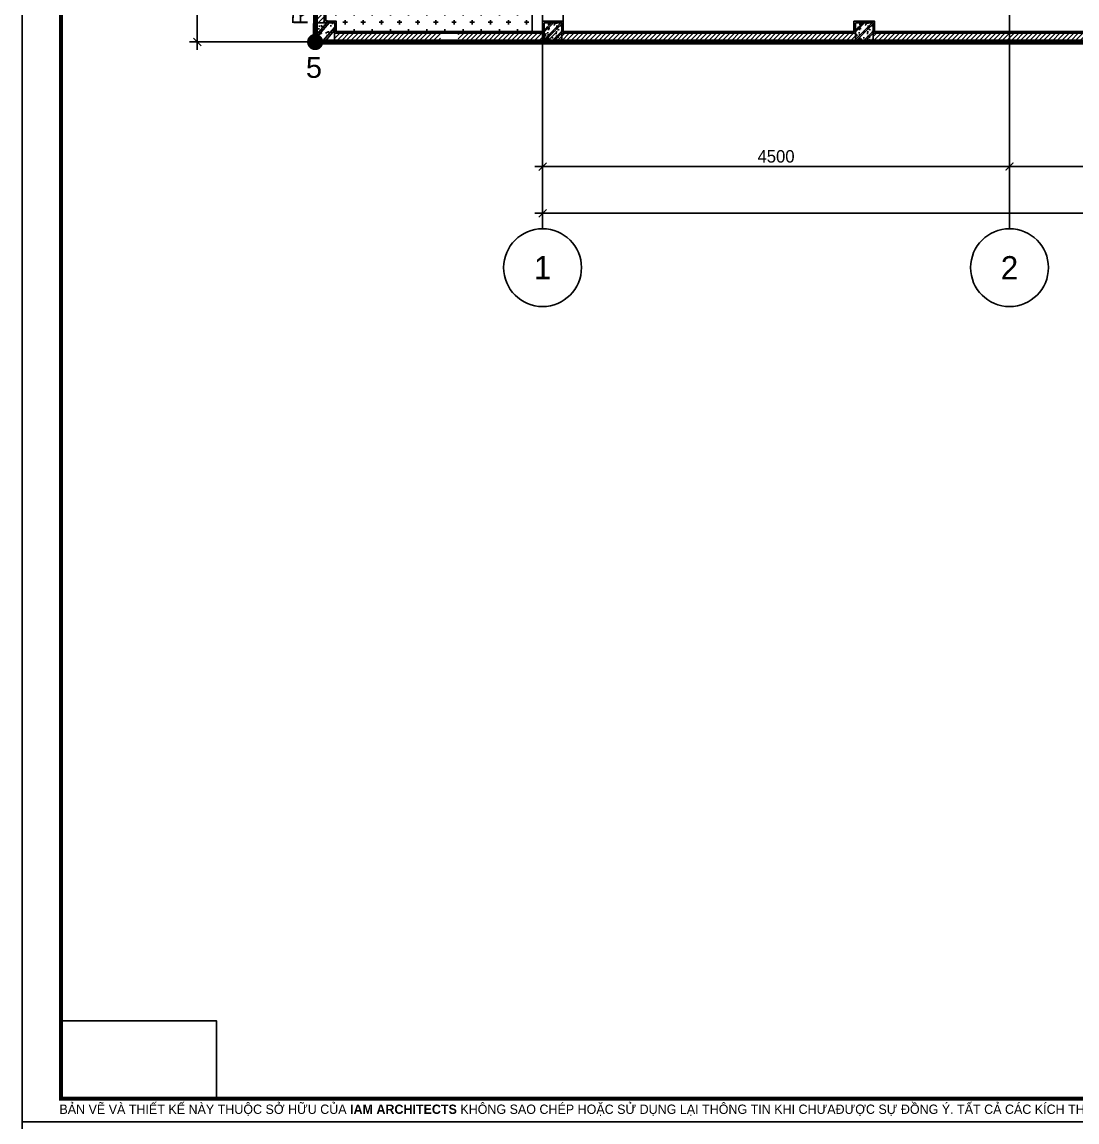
# Model space of a CAD drawing. Header units: inches. Extents: x 1721084 to 1854744, y 225101 to 488646.
# Drawn here: x 1721084 to 1731251, y 351101 to 361703 of the extents above; entities that cross this region are included whole.
import ezdxf
from ezdxf.enums import TextEntityAlignment as Align
from ezdxf.xclip import XClip

# ---------------------------------------------------------------- set-up
doc = ezdxf.new("R2010")
doc.units = ezdxf.units.IN
doc.header["$MEASUREMENT"] = 0
doc.header["$XCLIPFRAME"] = 0
doc.linetypes.add('X-PL-GF$0$X-GRID-T1$0$CENTER2', pattern=[1.125, 0.75, -0.125, 0.125, -0.125])
doc.linetypes.add('X-PL-GF$0$X-PL-GF$0$DASHDOTX2', pattern=[2, 1, -0.5, 0, -0.5])
for name, color, linetype in [('A-ANNO-DIM 100', 252, 'Continuous'), ('I.A.M TITLEBLOCK - A2 -H$0$A-TBLK-TEXT', 250, 'Continuous'), ('X-PL-GF$0$X-GRID-T1$0$A-ANNO-DIM 75', 2, 'Continuous'), ('X-PL-GF$0$X-GRID-T1$0$A-GRID', 9, 'X-PL-GF$0$X-GRID-T1$0$CENTER2'), ('X-PL-GF$0$X-GRID-T1$0$A-GRID-SYMB', 5, 'Continuous'), ('X-PL-GF$0$X-PL-GF$0$A-ANNO-DIM 75', 250, 'Continuous'), ('X-PL-GF$0$X-PL-GF$0$A-ANNO-RNAM', 250, 'Continuous'), ('X-PL-GF$0$X-PL-GF$0$A-FLOR', 250, 'Continuous'), ('X-PL-GF$0$X-PL-GF$0$A-FLOR-COLS-CONC', 250, 'Continuous'), ('X-PL-GF$0$X-PL-GF$0$A-FLOR-PATT', 250, 'Continuous'), ('X-PL-GF$0$X-PL-GF$0$A-FLOR-WALL', 250, 'Continuous'), ('X-PL-GF$0$X-PL-GF$0$A-FLOR-WALL-FNSH', 250, 'Continuous'), ('X-PL-GF$0$X-PL-GF$0$A-LAND-GRAS', 89, 'Continuous'), ('X-PL-GF$0$X-PL-GF$0$A-SECT-PATT', 250, 'Continuous'), ('X-PL-GF$0$X-PL-GF$0$A-XREF', 250, 'Continuous'), ('X-PL-GF$0$X-PL-GF$0$B-RanhHienTrang', 250, 'Continuous')]:
    doc.layers.add(name, color=color, linetype=linetype)
doc.layers.add('X-PL-GF$0$X-PL-GF$0$B-SoHieuDiem', color=250, linetype='Continuous', plot=False)
doc.layers.add('X-PL-GF$0$X-PL-GF$0$B-SoHieuDiem1', color=250, linetype='Continuous', plot=False)
doc.styles.add('I.A.M TITLEBLOCK - A2 -H$0$TITLE BLOCK', font='arial.ttf')
doc.styles.add('X-PL-GF$0$X-GRID-T1$0$HDUNGARC', font='vn_vni.shx')
doc.styles.add('X-PL-GF$0$X-GRID-T1$0$SYMBTEXT', font='VAVON_.TTF')
doc.styles.add('X-PL-GF$0$X-PL-GF$0$HDUNGARC', font='vn_vni.shx')
doc.styles.add('X-PL-GF$0$X-PL-GF$0$SYMBTEXT', font='VAVON_.TTF')
doc.styles.add('X-PL-GF$0$X-PL-GF$0$VHELVEB', font='VHELVEB0.TTF')
doc.dimstyles.new('X-PL-GF$0$X-GRID-T1$0$DIM-75', dxfattribs={"dimscale": 75, "dimtxt": 1.6, "dimasz": 1, "dimexe": 1, "dimexo": 1, "dimgap": 0.5, "dimtad": 1, "dimdec": 0, "dimzin": 0, "dimdsep": 46, "dimtxsty": 'X-PL-GF$0$X-GRID-T1$0$HDUNGARC', "dimblk": 'X-PL-GF$0$X-GRID-T1$0$_ArchTick', "dimcen": 2, "dimdle": 1, "dimclrd": 256, "dimclre": 9, "dimclrt": 3, "dimadec": 0, "dimazin": 0, "dimtfac": 1, "dimtdec": 0, "dimtix": 1, "dimtmove": 2, "dimatfit": 2, "dimfxl": 1, "dimtolj": 1, "dimtzin": 0, "dimarcsym": 2})
doc.dimstyles.new('X-PL-GF$0$X-PL-GF$0$DIM-75', dxfattribs={"dimscale": 75, "dimtxt": 1.8, "dimasz": 1, "dimexe": 1, "dimexo": 1, "dimgap": 0.5, "dimtad": 1, "dimdec": 0, "dimzin": 0, "dimdsep": 46, "dimtxsty": 'X-PL-GF$0$X-PL-GF$0$HDUNGARC', "dimblk": 'X-PL-GF$0$X-PL-GF$0$_ArchTick', "dimcen": 2, "dimdle": 1, "dimclrd": 256, "dimclre": 9, "dimclrt": 3, "dimadec": 0, "dimazin": 0, "dimtfac": 1, "dimtdec": 0, "dimtix": 1, "dimtmove": 2, "dimatfit": 2, "dimfxl": 1, "dimtolj": 1, "dimtzin": 0, "dimarcsym": 2})
pattern_1 = [(45, (0, -797.414), (-22.09709, 22.09709), [])]

# ---------------------------------------------------------------- blocks, each defined once
blk = doc.blocks.new('X-PL-GF$0$X-GRID-T1$0$SYMB-GRID')
blk.add_circle((0, 0), 5)
at = {"color": 2, "style": 'X-PL-GF$0$X-GRID-T1$0$SYMBTEXT', "flags": 4}
blk.add_attdef('NUM', text='', height=3, dxfattribs=at).set_placement((0, 0), align=Align.MIDDLE)
blk = doc.blocks.new('X-PL-GF$0$X-GRID-T1$0$_ArchTick')
at = {"color": 0, "linetype": 'ByBlock', "const_width": 0.15}
blk.add_lwpolyline([(-0.5, -0.48), (0.5, 0.52)], dxfattribs=at)
blk = doc.blocks.new('*D254')
at = {"layer": 'Defpoints', "color": 0, "transparency": 16777216}
for p in [(0, -3750), (4500, -3750), (4500, -4200)]:
    blk.add_point(p, dxfattribs=at)
at = {"layer": 'X-PL-GF$0$X-GRID-T1$0$A-ANNO-DIM 75', "color": 9, "lineweight": -2, "transparency": 16777216}
for p, q in [((0, -3825), (0, -4275)), ((4500, -3825), (4500, -4275))]:
    blk.add_line(p, q, dxfattribs=at)
at = {"layer": 'X-PL-GF$0$X-GRID-T1$0$A-ANNO-DIM 75', "lineweight": -2, "transparency": 16777216}
blk.add_line((-75, -4200), (4575, -4200), dxfattribs=at)
at = {"layer": 'X-PL-GF$0$X-GRID-T1$0$A-ANNO-DIM 75', "lineweight": -2, "transparency": 16777216, "xscale": 75, "yscale": 75, "zscale": 75, "rotation": 180}
blk.add_blockref('X-PL-GF$0$X-GRID-T1$0$_ArchTick', (0, -4200), dxfattribs=at)
at = {"layer": 'X-PL-GF$0$X-GRID-T1$0$A-ANNO-DIM 75', "lineweight": -2, "transparency": 16777216, "xscale": 75, "yscale": 75, "zscale": 75}
blk.add_blockref('X-PL-GF$0$X-GRID-T1$0$_ArchTick', (4500, -4200), dxfattribs=at)
at = {"layer": 'X-PL-GF$0$X-GRID-T1$0$A-ANNO-DIM 75', "color": 3, "transparency": 16777216, "insert": (2250, -4103), "char_height": 120, "attachment_point": 5, "style": 'X-PL-GF$0$X-GRID-T1$0$HDUNGARC'}
blk.add_mtext('\\A1;4500', dxfattribs=at)
blk = doc.blocks.new('*D258')
at = {"layer": 'Defpoints', "color": 0, "transparency": 16777216}
for p in [(0, -3750), (25600, -3750), (25600, -4650)]:
    blk.add_point(p, dxfattribs=at)
at = {"layer": 'X-PL-GF$0$X-GRID-T1$0$A-ANNO-DIM 75', "color": 9, "lineweight": -2, "transparency": 16777216}
for p, q in [((0, -3825), (0, -4725)), ((25600, -3825), (25600, -4725))]:
    blk.add_line(p, q, dxfattribs=at)
at = {"layer": 'X-PL-GF$0$X-GRID-T1$0$A-ANNO-DIM 75', "lineweight": -2, "transparency": 16777216}
blk.add_line((-75, -4650), (25675, -4650), dxfattribs=at)
at = {"layer": 'X-PL-GF$0$X-GRID-T1$0$A-ANNO-DIM 75', "lineweight": -2, "transparency": 16777216, "xscale": 75, "yscale": 75, "zscale": 75, "rotation": 180}
blk.add_blockref('X-PL-GF$0$X-GRID-T1$0$_ArchTick', (0, -4650), dxfattribs=at)
at = {"layer": 'X-PL-GF$0$X-GRID-T1$0$A-ANNO-DIM 75', "lineweight": -2, "transparency": 16777216, "xscale": 75, "yscale": 75, "zscale": 75}
blk.add_blockref('X-PL-GF$0$X-GRID-T1$0$_ArchTick', (25600, -4650), dxfattribs=at)
at = {"layer": 'X-PL-GF$0$X-GRID-T1$0$A-ANNO-DIM 75', "color": 3, "transparency": 16777216, "insert": (12800, -4553), "char_height": 120, "attachment_point": 5, "style": 'X-PL-GF$0$X-GRID-T1$0$HDUNGARC'}
blk.add_mtext('\\A1;25600', dxfattribs=at)
blk = doc.blocks.new('*D268')
at = {"layer": 'Defpoints', "color": 0, "transparency": 16777216}
for p in [(4500, -3750), (8700, -3750), (4500, -4200)]:
    blk.add_point(p, dxfattribs=at)
at = {"layer": 'X-PL-GF$0$X-GRID-T1$0$A-ANNO-DIM 75', "color": 9, "lineweight": -2, "transparency": 16777216}
for p, q in [((4500, -3825), (4500, -4275)), ((8700, -3825), (8700, -4275))]:
    blk.add_line(p, q, dxfattribs=at)
at = {"layer": 'X-PL-GF$0$X-GRID-T1$0$A-ANNO-DIM 75', "lineweight": -2, "transparency": 16777216}
blk.add_line((8775, -4200), (4425, -4200), dxfattribs=at)
at = {"layer": 'X-PL-GF$0$X-GRID-T1$0$A-ANNO-DIM 75', "lineweight": -2, "transparency": 16777216, "xscale": 75, "yscale": 75, "zscale": 75, "rotation": 180}
blk.add_blockref('X-PL-GF$0$X-GRID-T1$0$_ArchTick', (4500, -4200), dxfattribs=at)
at = {"layer": 'X-PL-GF$0$X-GRID-T1$0$A-ANNO-DIM 75', "lineweight": -2, "transparency": 16777216, "xscale": 75, "yscale": 75, "zscale": 75}
blk.add_blockref('X-PL-GF$0$X-GRID-T1$0$_ArchTick', (8700, -4200), dxfattribs=at)
at = {"layer": 'X-PL-GF$0$X-GRID-T1$0$A-ANNO-DIM 75', "color": 3, "transparency": 16777216, "insert": (6600, -4103), "char_height": 120, "attachment_point": 5, "style": 'X-PL-GF$0$X-GRID-T1$0$HDUNGARC'}
blk.add_mtext('\\A1;4200', dxfattribs=at)
blk = doc.blocks.new('X-PL-GF$0$X-PL-GF$0$RANH DAT')
at = {"color": 20, "linetype": 'X-PL-GF$0$X-PL-GF$0$DASHDOTX2', "ltscale": 4, "const_width": 50}
blk.add_lwpolyline([(-11627, -102), (-11627, -102), (0, 0), (992, 14374), (-5111, 14734), (-10634, 15060), (-41580, 16886), (-41828, -102), (-17867, -102), (-11627, -102)], dxfattribs=at)
at = {"layer": 'X-PL-GF$0$X-PL-GF$0$B-SoHieuDiem1', "const_width": 78.4}
blk.add_lwpolyline([(-41867, -100, 1), (-41789, -105, 1)], format="xyb", close=True, dxfattribs=at)
at = {"layer": 'X-PL-GF$0$X-PL-GF$0$A-ANNO-RNAM', "insert": (-41967, 574), "char_height": 150, "width": 5649.76, "attachment_point": 5, "rotation": 89, "style": 'X-PL-GF$0$X-PL-GF$0$SYMBTEXT'}
blk.add_mtext('RANH ÑAÁT', dxfattribs=at)
at = {"layer": 'X-PL-GF$0$X-PL-GF$0$B-SoHieuDiem', "style": 'X-PL-GF$0$X-PL-GF$0$VHELVEB'}
blk.add_text('5', height=200, dxfattribs=at).set_placement((-41917, -448))
blk = doc.blocks.new('X-PL-GF$0$X-PL-GF$0$_ArchTick')
at = {"color": 0, "linetype": 'ByBlock', "const_width": 0.15}
blk.add_lwpolyline([(-0.5, -0.48), (0.5, 0.52)], dxfattribs=at)
blk = doc.blocks.new('*D693')
at = {"layer": 'Defpoints', "color": 0, "transparency": 16777216}
for p in [(-3329, -1000), (-2174, -1000), (-2191, -3000)]:
    blk.add_point(p, dxfattribs=at)
at = {"layer": 'X-PL-GF$0$X-PL-GF$0$A-ANNO-DIM 75', "lineweight": -2, "transparency": 16777216}
blk.add_line((-3329, -3075), (-3329, -925), dxfattribs=at)
at = {"layer": 'X-PL-GF$0$X-PL-GF$0$A-ANNO-DIM 75', "color": 9, "lineweight": -2, "transparency": 16777216}
for p, q in [((-2249, -1000), (-3404, -1000)), ((-2266, -3000), (-3404, -3000))]:
    blk.add_line(p, q, dxfattribs=at)
at = {"layer": 'X-PL-GF$0$X-PL-GF$0$A-ANNO-DIM 75', "lineweight": -2, "transparency": 16777216, "xscale": 75, "yscale": 75, "zscale": 75}
for p, rotation in [((-3329, -1000), 90), ((-3329, -3000), 270)]:
    blk.add_blockref('X-PL-GF$0$X-PL-GF$0$_ArchTick', p, dxfattribs=dict(at, rotation=rotation))
at = {"layer": 'X-PL-GF$0$X-PL-GF$0$A-ANNO-DIM 75', "color": 3, "transparency": 16777216, "insert": (-3434, -2000), "char_height": 135, "attachment_point": 5, "rotation": 90, "style": 'X-PL-GF$0$X-PL-GF$0$HDUNGARC'}
blk.add_mtext('\\A1;2000', dxfattribs=at)
blk = doc.blocks.new('I.A.M TITLEBLOCK - A2 -H')
at = {"const_width": 0.5}
blk.add_lwpolyline([(5, 3), (592, 3), (590, 417), (5, 417)], close=True, dxfattribs=at)
at = {"layer": 'Defpoints'}
blk.add_lwpolyline([(0, 420), (594, 420), (594, 0), (0, 0)], close=True, dxfattribs=at)
at = {"layer": 'Defpoints', "color": 8}
blk.add_lwpolyline([(5, 3), (25, 3), (25, 13), (5, 13)], close=True, dxfattribs=at)
at = {"layer": 'I.A.M TITLEBLOCK - A2 -H$0$A-TBLK-TEXT', "color": 2, "lineweight": 0, "insert": (4.81, 2.24), "char_height": 1.2, "width": 216.8663, "attachment_point": 1, "style": 'I.A.M TITLEBLOCK - A2 -H$0$TITLE BLOCK'}
blk.add_mtext('\\pt1.8;{\\fVNI-Avo|b0|i0|c0|p2;BAÛN VEÕ VAØ THIEÁT KEÁ NAØY THUOÄC SÔÛ HÖÕU CUÛA \\fVNI-Avo|b1|i0|c0|p2;IAM ARCHITECTS\\fVNI-Avo|b0|i0|c0|p2; KHOÂNG SAO CHEÙP HOAËC SÖÛ DUÏNG LAÏI THOÂNG TIN KHI CHÖAÑÖÔÏC SÖÏ ÑOÀNG YÙ. TAÁT CAÛ CAÙC KÍCH THÖÔÙC TREÂN BAÛN VEÕ PHAÛI ÑÖÔÏC KIEÅM TRA THÖÏC TEÁ TAÏI COÂNG TRÖÔØNG TRÖÔÙC KHI THI COÂNG.}', dxfattribs=at)
blk = doc.blocks.new('X-PL-GF$0$X-GRID-T1')
at = {"layer": 'X-PL-GF$0$X-GRID-T1$0$A-GRID', "ltscale": 8}
for p, q in [((0, 15788.2), (0, -4800)), ((4500, 15788.2), (4500, -4800))]:
    blk.add_line(p, q, dxfattribs=at)
at = {"layer": 'X-PL-GF$0$X-GRID-T1$0$A-GRID-SYMB'}
ref = blk.add_blockref('X-PL-GF$0$X-GRID-T1$0$SYMB-GRID', (0, -5175), dxfattribs=dict(at, xscale=75, yscale=75, zscale=75))
ref.add_attrib('NUM', '1', dxfattribs={"layer": '0', "color": 2, "height": 225, "style": 'X-PL-GF$0$X-GRID-T1$0$SYMBTEXT'}).set_placement((0, -5175), align=Align.MIDDLE)
ref = blk.add_blockref('X-PL-GF$0$X-GRID-T1$0$SYMB-GRID', (4500, -5175), dxfattribs=dict(at, xscale=75, yscale=75, zscale=75))
ref.add_attrib('NUM', '2', dxfattribs={"layer": '0', "color": 2, "height": 225, "style": 'X-PL-GF$0$X-GRID-T1$0$SYMBTEXT'}).set_placement((4500, -5175), align=Align.MIDDLE)
at = {"layer": 'X-PL-GF$0$X-GRID-T1$0$A-ANNO-DIM 75'}
for base, p2, picture, middle in [((4500, -4200), (4500, -3750), '*D254', (2250, -4102.5)), ((25600, -4650), (25600, -3750), '*D258', (12800, -4552.5))]:
    dim = blk.add_linear_dim(base=base, p1=(0, -3750), p2=p2, dimstyle='X-PL-GF$0$X-GRID-T1$0$DIM-75', dxfattribs=at)
    dim.commit()
    dim.dimension.update_dxf_attribs({"geometry": picture, "text_midpoint": middle})
dim = blk.add_linear_dim(base=(4500, -4200), p1=(8700, -3750), p2=(4500, -3750), angle=180, dimstyle='X-PL-GF$0$X-GRID-T1$0$DIM-75', dxfattribs=at)
dim.commit()
dim.dimension.update_dxf_attribs({"geometry": '*D268', "text_midpoint": (6600, -4102.5)})
blk = doc.blocks.new('X-PL-GF')
at = {"layer": 'X-PL-GF$0$X-PL-GF$0$A-FLOR-PATT'}
h = blk.add_hatch(dxfattribs=at)
h.set_pattern_fill('ANSI31', color=250, scale=250)
h.paths.add_polyline_path([(-1908.8, 3691.6), (-2078.8, 3694.1), (-2125.6, 479.4), (-1955.6, 476.9)])
h.paths.add_polyline_path([(-2075.8, 3894.1), (-1905.9, 3891.6), (-1859.3, 7091.2), (-2029.2, 7093.7)])
h.paths.add_polyline_path([(-1809.5, 10505.9), (-1979.5, 10508.3), (-2026.3, 7293.7), (-1856.3, 7291.2)])
h.paths.add_polyline_path([(-1861.6, 13798), (-1931.5, 13802.2), (-1977, 10678.3), (-1907, 10677.3)])
h.paths.add_polyline_path([(-2103.6, -2815), (-2058.1, 308.4), (-2128.1, 309.4), (-2173.6, -2815)])
h = blk.add_hatch(dxfattribs=at)
h.set_pattern_fill('ANSI31', color=250, scale=250)
h.paths.add_polyline_path([(-985, -2915), (-2005, -2915), (-2006, -2985), (-985, -2985)])
h = blk.add_hatch(dxfattribs=at)
h.set_pattern_fill('ANSI31', color=250, scale=250)
h.set_pattern_definition(pattern_1)
h.paths.add_polyline_path([(-815, -2915), (3015, -2915), (3015, -2985), (-815, -2985)])
h = blk.add_hatch(dxfattribs=at)
h.set_pattern_fill('ANSI31', color=250, scale=250)
h.set_pattern_definition(pattern_1)
h.paths.add_polyline_path([(7015, -2915), (3185, -2915), (3185, -2985), (7015, -2985)])
at = {"layer": 'X-PL-GF$0$X-PL-GF$0$A-LAND-GRAS', "ltscale": 40}
h = blk.add_hatch(dxfattribs=at)
h.set_pattern_fill('CROSS', color=256, scale=350)
h.set_pattern_definition([(0, (-100, -2300), (87.5, 87.5), [43.75, -131.25]), (90, (-78.125, -2321.875), (-87.5, 87.5), [43.75, -131.25])])
h.paths.add_polyline_path([(-2087.8, -2798.6), (-1988.3, -2800), (-1989.8, -2898.6), (-100, -2900), (-100, -2300), (-2081.8, -2298.5)])
at = {"layer": 'X-PL-GF$0$X-PL-GF$0$A-SECT-PATT'}
h = blk.add_hatch(dxfattribs=at)
h.set_pattern_fill('!BTCT', color=256, scale=20, angle=4, pattern_type=2)
h.set_pattern_definition([(54, (0, 0), (143.978, -2.513), [15, -165]), (359, (0, 0), (-38.177, 148.136), [12, -132]), (104.4514, (12, -0.21), (105.8015, 145.623), [12.748, -140.2284]), (50.184, (-2.79, 39.9), (215.2375, -18.134), [22.5, -247.5]), (100.6356, (15.15, 38.4), (172.887, 207.389), [19.122, -210.343]), (355.184, (-2.8, 39.9), (172.887, 207.389), [18, -198]), (25, (17.86, 31.32), (124.7077, -72), [15, -165]), (330, (17.86, 31.32), (38.428, 148.071), [12, -132]), (75.4514, (28.25, 25.32), (163.1355, 76.071), [12.748, -140.2284]), (41.5, (0, 0), (-2.21825, 66.5862), [0, -130.4, 0, -134, 0, -132.5]), (11.5, (0, 0), (46.9832, 82.3603), [0, -76.4, 0, -127.4, 0, -50.5]), (331.5, (-44.49, -3.11), (106.8191, 2.9475), [0, -50, 0, -156, 0, -207]), (321.5, (-64.44, -4.51), (114.9565, 28.1084), [0, -65, 0, -103.6, 0, -147]), (49, (0, 0), (-64.1503, 55.765), []), (49, (-1.71, 24.44), (-64.1503, 55.765), [])])
h.paths.add_polyline_path([(-2174.6, -2882.5), (-2176.1, -2985), (-2006, -2985), (-2004.6, -2885)])
h.paths.add_polyline_path([(-2003.6, -2817.5), (-2173.6, -2815), (-2174.6, -2882.5), (-2004.6, -2885)])
h = blk.add_hatch(dxfattribs=at)
h.set_pattern_fill('!BTCT', color=256, scale=15, pattern_type=2)
h.set_pattern_definition([(50, (-1808.73, 0), (107.589, -9.4128), [11.25, -123.75]), (355, (-1808.73, 0), (-20.8127, 112.8288), [9, -99]), (100.4514, (-1799.77, -0.78), (86.7764, 103.416), [9.561, -105.1713]), (46.184, (-1808.73, 30), (160.086, -24.828), [16.875, -185.625]), (96.6356, (-1795.4, 27.93), (140.1994, 146.118), [14.3415, -157.757]), (351.184, (-1808.73, 30), (140.199, 146.118), [13.5, -148.5]), (21, (-1793.73, 22.5), (89.536, -60.3928), [11.25, -123.75]), (326, (-1793.73, 22.5), (36.4973, 108.7725), [9, -99]), (71.4514, (-1786.27, 17.47), (126.0334, 48.3796), [9.561, -105.1713]), (37.5, (-1808.734, 0), (1.82398, 49.93408), [0, -97.8, 0, -100.5, 0, -99.375]), (7.5, (-1808.734, 0), (39.4604, 59.16176), [0, -57.3, 0, -95.55, 0, -37.875]), (327.5, (-1842.184, 0), (80.07337, -3.38323), [0, -37.5, 0, -117, 0, -155.25]), (317.5, (-1857.184, 0), (87.4779, 15.0157), [0, -48.75, 0, -77.7, 0, -110.25]), (45, (-1808.734, 0), (-45.0781, 45.0781), []), (45, (-1808.734, 18.375), (-45.0781, 45.0781), [])])
h.paths.add_polyline_path([(100, -2815), (15, -2815), (15, -2985), (100, -2985)])
h.paths.add_polyline_path([(185, -2815), (100, -2815), (100, -2985), (185, -2985)])
h = blk.add_hatch(dxfattribs=at)
h.set_pattern_fill('!BTCT', color=256, scale=15, pattern_type=2)
h.set_pattern_definition([(50, (1191.27, 0), (107.589, -9.4128), [11.25, -123.75]), (355, (1191.27, 0), (-20.8127, 112.8288), [9, -99]), (100.4514, (1200.23, -0.78), (86.7764, 103.416), [9.561, -105.1713]), (46.184, (1191.27, 30), (160.086, -24.828), [16.875, -185.625]), (96.6356, (1204.6, 27.93), (140.1994, 146.118), [14.3415, -157.757]), (351.184, (1191.27, 30), (140.199, 146.118), [13.5, -148.5]), (21, (1206.27, 22.5), (89.536, -60.3928), [11.25, -123.75]), (326, (1206.27, 22.5), (36.4973, 108.7725), [9, -99]), (71.4514, (1213.73, 17.47), (126.0334, 48.3796), [9.561, -105.1713]), (37.5, (1191.266, 0), (1.82398, 49.93408), [0, -97.8, 0, -100.5, 0, -99.375]), (7.5, (1191.266, 0), (39.4604, 59.16176), [0, -57.3, 0, -95.55, 0, -37.875]), (327.5, (1157.816, 0), (80.07337, -3.38323), [0, -37.5, 0, -117, 0, -155.25]), (317.5, (1142.816, 0), (87.4779, 15.0157), [0, -48.75, 0, -77.7, 0, -110.25]), (45, (1191.266, 0), (-45.0781, 45.0781), []), (45, (1191.266, 18.375), (-45.0781, 45.0781), [])])
h.paths.add_polyline_path([(3100, -2815), (3015, -2815), (3015, -2985), (3100, -2985)])
h.paths.add_polyline_path([(3185, -2815), (3100, -2815), (3100, -2985), (3185, -2985)])
at = {"layer": 'X-PL-GF$0$X-PL-GF$0$A-FLOR'}
for points in [[(0, -2900), (0, 0)], [(200, -2900), (200, -600)], [(-2079.6, -2200), (0, -2200), (0, -2900)], [(-2081.1, -2300), (-100, -2300), (-100, -2900)]]:
    blk.add_lwpolyline(points, dxfattribs=at)
at = {"layer": 'X-PL-GF$0$X-PL-GF$0$A-FLOR-COLS-CONC'}
for points in [[(-2173.6, -2815), (-2003.6, -2815), (-2006, -2985), (-2176.1, -2985)], [(15, -2815), (185, -2815), (185, -2985), (15, -2985)], [(3015, -2815), (3185, -2815), (3185, -2985), (3015, -2985)]]:
    blk.add_lwpolyline(points, close=True, dxfattribs=at)
at = {"layer": 'X-PL-GF$0$X-PL-GF$0$A-FLOR-WALL'}
for points in [[(-2058.1, 308.4), (-2128.1, 309.4), (-2173.6, -2815), (-2103.6, -2815)], [(7015, -2915), (3185, -2915), (3185, -2985), (7015, -2985)]]:
    blk.add_lwpolyline(points, close=True, dxfattribs=at)
for points in [[(-2006, -2985), (15, -2985), (15, -2915), (-2005, -2915)], [(3014.8, -2985), (185, -2985), (185, -2915), (3015, -2915)]]:
    blk.add_lwpolyline(points, dxfattribs=at)
at = {"layer": 'X-PL-GF$0$X-PL-GF$0$A-FLOR-WALL-FNSH'}
for points in [[(15000, -2800), (15200, -2800), (15200, -3000), (-2191.3, -3000), (-1943.8, 13988.2), (34696.3, 11826)], [(2246.2, 13540.6), (2246.2, 13540.6), (2246.2, 13540.6), (2246.2, 13540.6), (2046.5, 13552.4), (2052.4, 13652.2), (-1741, 13876.1), (-1746.9, 13776.3), (-1846.8, 13782.1), (-1891.8, 10692.1), (-1791.8, 10690.6), (-1943.3, 291.7), (-2043.3, 293.2), (-2088.3, -2798.5), (-1988.3, -2800), (-1989.8, -2900), (0, -2900), (0, -2800), (200, -2800), (200, -2900), (3000, -2900), (3000, -2800)], [(3000, -2800), (3200, -2800), (3200, -2900), (7000, -2900), (7000, -2800), (7200, -2800), (7200, -2900), (11000, -2900), (11000, -2800), (11200, -2800), (11200, -2900), (15000, -2900), (15000, -2800)]]:
    blk.add_lwpolyline(points, dxfattribs=at)
at = {"layer": 'X-PL-GF$0$X-PL-GF$0$A-XREF'}
blk.add_blockref('X-PL-GF$0$X-GRID-T1', (0, 0), dxfattribs=at)
at = {"layer": 'X-PL-GF$0$X-PL-GF$0$B-RanhHienTrang'}
blk.add_blockref('X-PL-GF$0$X-PL-GF$0$RANH DAT', (39636.3, -2897.7), dxfattribs=at)
at = {"layer": 'X-PL-GF$0$X-PL-GF$0$A-ANNO-DIM 75'}
dim = blk.add_linear_dim(base=(-3328.7, -1000), p1=(-2191.3, -3000), p2=(-2173.8, -1000), angle=90, dimstyle='X-PL-GF$0$X-PL-GF$0$DIM-75', dxfattribs=at)
dim.commit()
dim.dimension.update_dxf_attribs({"geometry": '*D693', "text_midpoint": (-3433.7, -2000)})

msp = doc.modelspace()

# ---------------------------------------------------------------- block references
ref = msp.add_blockref('X-PL-GF', (1726100.4, 364510.6))
XClip(ref).set_block_clipping_path([(-4378.678544014, -12850.407672127), (34696.321455986, 17749.592327873)])
at = {"layer": 'A-ANNO-DIM 100', "xscale": 75, "yscale": 75, "zscale": 75}
msp.add_blockref('I.A.M TITLEBLOCK - A2 -H', (1721083.5, 319601), dxfattribs=at)

# ---------------------------------------------------------------- next in the draw order: block references
msp.add_blockref('I.A.M TITLEBLOCK - A2 -H', (1721083.5, 351101), dxfattribs=at)

doc.saveas('drawing.dxf')
